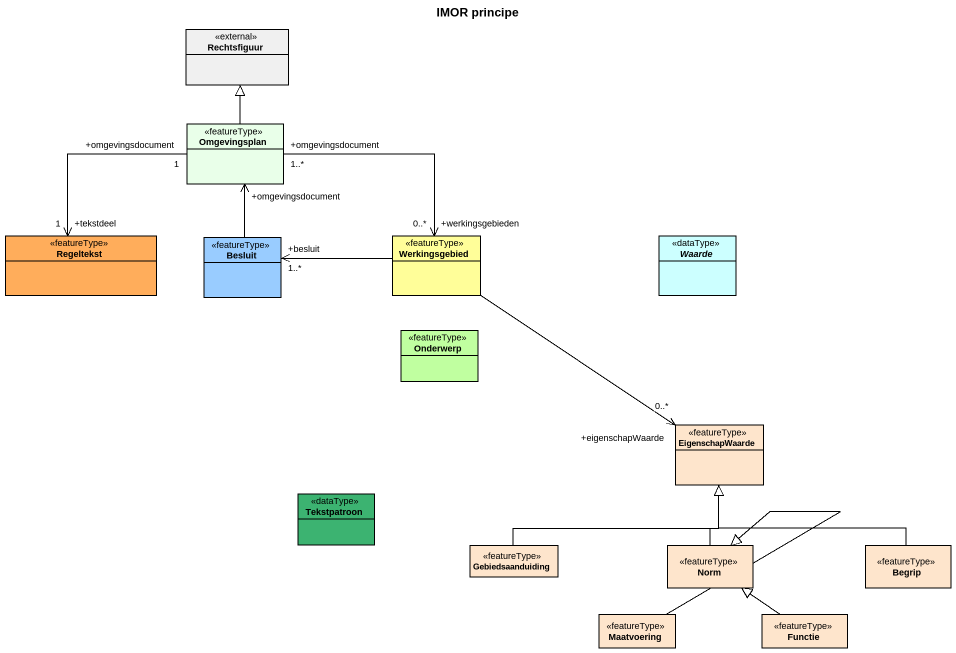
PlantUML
@startuml
title IMOR principe
hide circle
hide empty members
class Rechtsfiguur <<external>> #F0F0F0
class Omgevingsplan <<featureType>> #E9FFE9
class Regeltekst <<featureType>> #FFAD5B
class Besluit <<featureType>> #99CCFF
class Werkingsgebied <<featureType>> #FFFE99
abstract class Waarde <<dataType>> #CCFFFF
class Onderwerp <<featureType>> #C0FFA0
class EigenschapWaarde <<featureType>> #FEE5CC
class Tekstpatroon <<dataType>> #3CB371
class Gebiedsaanduiding <<featureType>> #FEE5CC
class Norm <<featureType>> #FEE5CC
class Begrip <<featureType>> #FEE5CC
class Maatvoering <<featureType>> #FEE5CC
class Functie <<featureType>> #FEE5CC
Omgevingsplan -up-|> Rechtsfiguur
Omgevingsplan "+omgevingsdocument\n1..*" -right-> "+werkingsgebieden\n0..*" Werkingsgebied
Regeltekst "+tekstdeel\n1" <-up- "+omgevingsdocument\n1" Omgevingsplan
Besluit -up-> "+omgevingsdocument" Omgevingsplan
Besluit "+besluit\n1..*" <-right- Werkingsgebied
Werkingsgebied --> "+eigenschapWaarde\n0..*" EigenschapWaarde
Gebiedsaanduiding -right-|> EigenschapWaarde
Norm -up-|> EigenschapWaarde
Begrip -left-|> EigenschapWaarde
Maatvoering -up-|> Norm
Functie -up-|> Norm
@enduml
